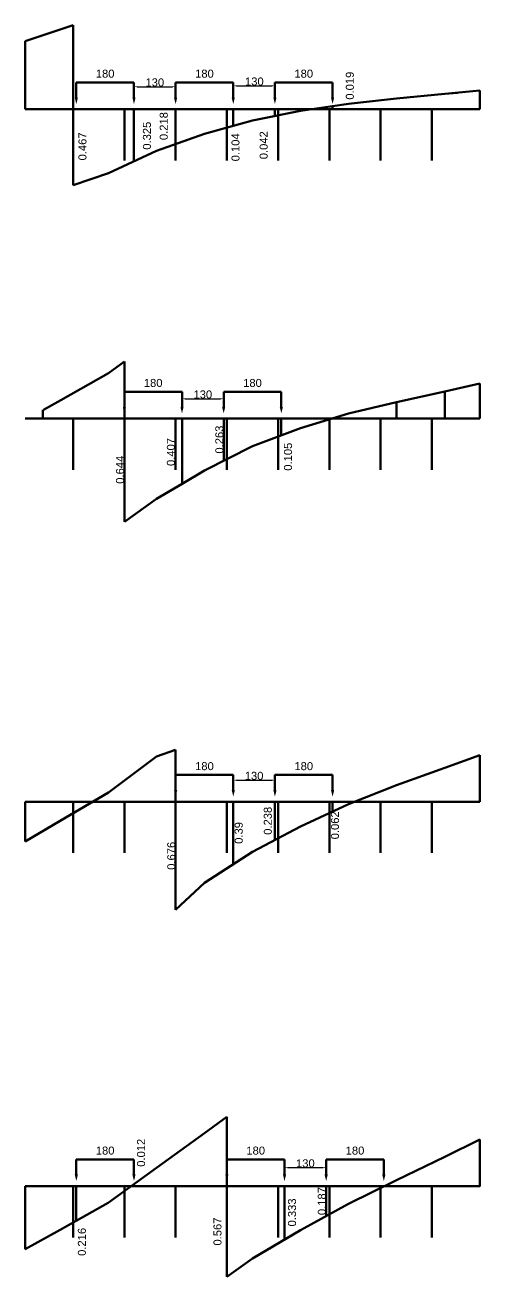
# Model space of a CAD drawing. Header units: millimetres. Extents: x -6075 to 5278, y -1947 to 2640.
# Drawn here: x -2634 to -1214, y -1947 to 1963 of the extents above; entities that cross this region are included whole.
import ezdxf

# ---------------------------------------------------------------- set-up
doc = ezdxf.new("R2010")
doc.units = ezdxf.units.MM
doc.linetypes.add('CENTERX2', pattern=[101.6, 63.5, -12.7, 12.7, -12.7])
for name, color, linetype in [('biaozhu', 7, 'Continuous'), ('图层2', 255, 'CENTERX2'), ('影响线', 7, 'Continuous')]:
    doc.layers.add(name, color=color, linetype=linetype)
doc.styles.get("Standard").update_dxf_attribs({"font": 'arial.ttf'})
doc.dimstyles.new('ISO-25', dxfattribs={"dimtxt": 25, "dimasz": 10, "dimexe": 1.25, "dimexo": 0.625, "dimtad": 1, "dimdec": 3, "dimlfac": 0.002, "dimtxsty": 'Standard', "dimcen": 2.5, "dimse1": 1, "dimse2": 1, "dimadec": 0, "dimazin": 0, "dimtfac": 1, "dimtdec": 3, "dimtmove": 0, "dimatfit": 3, "dimldrblk": 'NONE', "dimfxl": 1, "dimarcsym": 0})
doc.dimstyles.new('ISO-25-1', dxfattribs={"dimtxt": 25, "dimasz": 0, "dimexe": 2, "dimexo": 5, "dimtad": 1, "dimdec": 3, "dimlfac": 0.002, "dimdsep": 46, "dimtxsty": 'Standard', "dimblk": 'NONE', "dimcen": 2.5, "dimse1": 1, "dimse2": 1, "dimsd1": 1, "dimsd2": 1, "dimadec": 0, "dimazin": 0, "dimtfac": 1, "dimtdec": 3, "dimtmove": 0, "dimatfit": 3, "dimldrblk": 'NONE', "dimfxl": 1, "dimfxlon": 1, "dimarcsym": 0})

# ---------------------------------------------------------------- blocks, each defined once
blk = doc.blocks.new('*D109')
at = {"layer": 'Defpoints', "color": 0, "transparency": 16777216}
for p in [(-2474.2, 1783.9), (-2294.2, 1797.8), (-2294.2, 1783.9)]:
    blk.add_point(p, dxfattribs=at)
at = {"layer": 'Defpoints', "color": 0, "lineweight": 211, "transparency": 16777216, "insert": (-2384.2, 1811.1), "char_height": 25, "attachment_point": 5}
blk.add_mtext('180', dxfattribs=at)
blk = doc.blocks.new('_None')
blk = doc.blocks.new('*D106')
at = {"layer": 'Defpoints', "color": 0, "transparency": 16777216}
for p in [(-2164.2, 1783.9), (-1984.2, 1797.8), (-1984.2, 1783.9)]:
    blk.add_point(p, dxfattribs=at)
at = {"layer": 'Defpoints', "color": 0, "lineweight": 211, "transparency": 16777216, "insert": (-2074.2, 1811.1), "char_height": 25, "attachment_point": 5}
blk.add_mtext('180', dxfattribs=at)
blk = doc.blocks.new('*D107')
at = {"layer": 'Defpoints', "color": 0, "transparency": 16777216}
for p in [(-1854.2, 1783.9), (-1674.2, 1797.8), (-1674.2, 1783.9)]:
    blk.add_point(p, dxfattribs=at)
at = {"layer": 'Defpoints', "color": 0, "lineweight": 211, "transparency": 16777216, "insert": (-1764.2, 1811.1), "char_height": 25, "attachment_point": 5}
blk.add_mtext('180', dxfattribs=at)
blk = doc.blocks.new('*D110')
at = {"layer": 'Defpoints', "color": 0, "lineweight": -2, "transparency": 16777216}
blk.add_line((-2284.2, 1770.4), (-2174.2, 1770.4), dxfattribs=at)
at = {"layer": 'Defpoints', "color": 0, "transparency": 16777216}
for p in [(-2294.2, 1783.9), (-2164.2, 1783.9), (-2164.2, 1770.4)]:
    blk.add_point(p, dxfattribs=at)
for points in [[(-2284.2, 1772.1), (-2284.2, 1768.8), (-2294.2, 1770.4)], [(-2174.2, 1772.1), (-2174.2, 1768.8), (-2164.2, 1770.4)]]:
    blk.add_solid(points, dxfattribs=at)
at = {"layer": 'Defpoints', "color": 0, "lineweight": 211, "transparency": 16777216, "insert": (-2229.1, 1783.8), "char_height": 25, "attachment_point": 5}
blk.add_mtext('130', dxfattribs=at)
blk = doc.blocks.new('*D108')
at = {"layer": 'Defpoints', "color": 0, "lineweight": -2, "transparency": 16777216}
blk.add_line((-1974.2, 1773.3), (-1864.2, 1773.3), dxfattribs=at)
at = {"layer": 'Defpoints', "color": 0, "transparency": 16777216}
for p in [(-1984.2, 1783.9), (-1854.2, 1783.9), (-1854.2, 1773.3)]:
    blk.add_point(p, dxfattribs=at)
for points in [[(-1974.2, 1774.9), (-1974.2, 1771.6), (-1984.2, 1773.3)], [(-1864.2, 1774.9), (-1864.2, 1771.6), (-1854.2, 1773.3)]]:
    blk.add_solid(points, dxfattribs=at)
at = {"layer": 'Defpoints', "color": 0, "lineweight": 211, "transparency": 16777216, "insert": (-1918.4, 1786.7), "char_height": 25, "attachment_point": 5}
blk.add_mtext('130', dxfattribs=at)
blk = doc.blocks.new('*D111')
at = {"layer": 'Defpoints', "color": 0, "transparency": 16777216}
for p in [(-2144.2, 831.7), (-2324.2, 817.8), (-2144.2, 817.8)]:
    blk.add_point(p, dxfattribs=at)
at = {"layer": 'Defpoints', "color": 0, "lineweight": 211, "transparency": 16777216, "insert": (-2234.2, 845.1), "char_height": 25, "attachment_point": 5}
blk.add_mtext('180', dxfattribs=at)
blk = doc.blocks.new('*D112')
at = {"layer": 'Defpoints', "color": 0, "transparency": 16777216}
for p in [(-1834.2, 831.7), (-2014.2, 817.8), (-1834.2, 817.8)]:
    blk.add_point(p, dxfattribs=at)
at = {"layer": 'Defpoints', "color": 0, "lineweight": 211, "transparency": 16777216, "insert": (-1924.2, 845.1), "char_height": 25, "attachment_point": 5}
blk.add_mtext('180', dxfattribs=at)
blk = doc.blocks.new('*D113')
at = {"layer": 'Defpoints', "color": 0, "lineweight": -2, "transparency": 16777216}
blk.add_line((-2134.2, 795.7), (-2024.2, 795.7), dxfattribs=at)
at = {"layer": 'Defpoints', "color": 0, "transparency": 16777216}
for p in [(-2144.2, 817.8), (-2014.2, 817.8), (-2014.2, 795.7)]:
    blk.add_point(p, dxfattribs=at)
for points in [[(-2134.2, 797.4), (-2134.2, 794.1), (-2144.2, 795.7)], [(-2024.2, 797.4), (-2024.2, 794.1), (-2014.2, 795.7)]]:
    blk.add_solid(points, dxfattribs=at)
at = {"layer": 'Defpoints', "color": 0, "lineweight": 211, "transparency": 16777216, "insert": (-2079.2, 809.1), "char_height": 25, "attachment_point": 5}
blk.add_mtext('130', dxfattribs=at)
blk = doc.blocks.new('*D114')
at = {"layer": 'Defpoints', "color": 0, "transparency": 16777216}
for p in [(-2164.2, -379.2), (-1984.2, -365.4), (-1984.2, -379.2)]:
    blk.add_point(p, dxfattribs=at)
at = {"layer": 'Defpoints', "color": 0, "lineweight": 200, "transparency": 16777216, "insert": (-2074.2, -352), "char_height": 25, "attachment_point": 5}
blk.add_mtext('180', dxfattribs=at)
blk = doc.blocks.new('*D115')
at = {"layer": 'Defpoints', "color": 0, "transparency": 16777216}
for p in [(-1854.2, -379.2), (-1674.2, -365.4), (-1674.2, -379.2)]:
    blk.add_point(p, dxfattribs=at)
at = {"layer": 'Defpoints', "color": 0, "lineweight": 200, "transparency": 16777216, "insert": (-1764.2, -352), "char_height": 25, "attachment_point": 5}
blk.add_mtext('180', dxfattribs=at)
blk = doc.blocks.new('*D116')
at = {"layer": 'Defpoints', "color": 0, "lineweight": -2, "transparency": 16777216}
blk.add_line((-1974.2, -395.6), (-1864.2, -395.6), dxfattribs=at)
at = {"layer": 'Defpoints', "color": 0, "transparency": 16777216}
for p in [(-1984.2, -379.2), (-1854.2, -379.2), (-1854.2, -395.6)]:
    blk.add_point(p, dxfattribs=at)
for points in [[(-1974.2, -393.9), (-1974.2, -397.2), (-1984.2, -395.6)], [(-1864.2, -393.9), (-1864.2, -397.2), (-1854.2, -395.6)]]:
    blk.add_solid(points, dxfattribs=at)
at = {"layer": 'Defpoints', "color": 0, "lineweight": 200, "transparency": 16777216, "insert": (-1919.2, -382.2), "char_height": 25, "attachment_point": 5}
blk.add_mtext('130', dxfattribs=at)
blk = doc.blocks.new('*D117')
at = {"layer": 'Defpoints', "color": 0, "transparency": 16777216}
for p in [(-2474.2, -1580), (-2294.2, -1566.2), (-2294.2, -1580)]:
    blk.add_point(p, dxfattribs=at)
at = {"layer": 'Defpoints', "color": 0, "lineweight": 200, "transparency": 16777216, "insert": (-2384.2, -1552.8), "char_height": 25, "attachment_point": 5}
blk.add_mtext('180', dxfattribs=at)
blk = doc.blocks.new('*D118')
at = {"layer": 'Defpoints', "color": 0, "transparency": 16777216}
for p in [(-2004.2, -1580), (-1824.2, -1566.2), (-1824.2, -1580)]:
    blk.add_point(p, dxfattribs=at)
at = {"layer": 'Defpoints', "color": 0, "lineweight": 200, "transparency": 16777216, "insert": (-1914.2, -1552.8), "char_height": 25, "attachment_point": 5}
blk.add_mtext('180', dxfattribs=at)
blk = doc.blocks.new('*D119')
at = {"layer": 'Defpoints', "color": 0, "transparency": 16777216}
for p in [(-1694.2, -1580), (-1514.2, -1566.2), (-1514.2, -1580)]:
    blk.add_point(p, dxfattribs=at)
at = {"layer": 'Defpoints', "color": 0, "lineweight": 200, "transparency": 16777216, "insert": (-1604.2, -1552.8), "char_height": 25, "attachment_point": 5}
blk.add_mtext('180', dxfattribs=at)
blk = doc.blocks.new('*D120')
at = {"layer": 'Defpoints', "color": 0, "lineweight": -2, "transparency": 16777216}
blk.add_line((-1814.2, -1606), (-1704.2, -1606), dxfattribs=at)
at = {"layer": 'Defpoints', "color": 0, "transparency": 16777216}
for p in [(-1824.2, -1580), (-1694.2, -1580), (-1694.2, -1606)]:
    blk.add_point(p, dxfattribs=at)
for points in [[(-1814.2, -1604.4), (-1814.2, -1607.7), (-1824.2, -1606)], [(-1704.2, -1604.4), (-1704.2, -1607.7), (-1694.2, -1606)]]:
    blk.add_solid(points, dxfattribs=at)
at = {"layer": 'Defpoints', "color": 0, "lineweight": 200, "transparency": 16777216, "insert": (-1759.2, -1592.6), "char_height": 25, "attachment_point": 5}
blk.add_mtext('130', dxfattribs=at)
blk = doc.blocks.new('*D127')
at = {"layer": 'Defpoints', "color": 0, "transparency": 16777216}
for p in [(-2324.2, 734), (-2324.2, 411.8), (-2324.2, 411.8)]:
    blk.add_point(p, dxfattribs=at)
at = {"layer": '影响线', "color": 0, "lineweight": 211, "transparency": 16777216, "insert": (-2337.6, 574), "char_height": 25, "attachment_point": 5, "rotation": 90}
blk.add_mtext('0.644', dxfattribs=at)
blk = doc.blocks.new('*D128')
at = {"layer": 'Defpoints', "color": 0, "transparency": 16777216}
for p in [(-2144.2, 734), (-2144.2, 530.5), (-2144.2, 530.5)]:
    blk.add_point(p, dxfattribs=at)
at = {"layer": '影响线', "color": 0, "lineweight": 211, "transparency": 16777216, "insert": (-2178.8, 629.5), "char_height": 25, "attachment_point": 5, "rotation": 90}
blk.add_mtext('0.407', dxfattribs=at)
blk = doc.blocks.new('*D129')
at = {"layer": 'Defpoints', "color": 0, "transparency": 16777216}
for p in [(-2014.2, 734), (-2014.2, 602.4), (-2014.2, 602.4)]:
    blk.add_point(p, dxfattribs=at)
at = {"layer": '影响线', "color": 0, "lineweight": 211, "transparency": 16777216, "insert": (-2027.6, 668.2), "char_height": 25, "attachment_point": 5, "rotation": 90}
blk.add_mtext('0.263', dxfattribs=at)
blk = doc.blocks.new('*D130')
at = {"layer": 'Defpoints', "color": 0, "transparency": 16777216}
for p in [(-1834.2, 734), (-1834.2, 681.7), (-1834.2, 681.7)]:
    blk.add_point(p, dxfattribs=at)
at = {"layer": '影响线', "color": 0, "lineweight": 211, "transparency": 16777216, "insert": (-1813.3, 614.8), "char_height": 25, "attachment_point": 5, "rotation": 90}
blk.add_mtext('0.105', dxfattribs=at)
blk = doc.blocks.new('*D131')
at = {"layer": 'Defpoints', "color": 0, "transparency": 16777216}
for p in [(-2474.2, 1700.1), (-2474.2, 1466.5), (-2474.2, 1466.5)]:
    blk.add_point(p, dxfattribs=at)
at = {"layer": '影响线', "color": 0, "lineweight": 211, "transparency": 16777216, "insert": (-2454.9, 1584), "char_height": 25, "attachment_point": 5, "rotation": 90}
blk.add_mtext('0.467', dxfattribs=at)
blk = doc.blocks.new('*D132')
at = {"layer": 'Defpoints', "color": 0, "transparency": 16777216}
for p in [(-2294.2, 1700.1), (-2294.2, 1537.5), (-2240.2, 1537.5)]:
    blk.add_point(p, dxfattribs=at)
at = {"layer": '影响线', "color": 0, "lineweight": 211, "transparency": 16777216, "insert": (-2253.6, 1617.5), "char_height": 25, "attachment_point": 5, "rotation": 90}
blk.add_mtext('0.325', dxfattribs=at)
blk = doc.blocks.new('*D133')
at = {"layer": 'Defpoints', "color": 0, "transparency": 16777216}
for p in [(-2164.2, 1700.1), (-2187.7, 1591.3), (-2164.2, 1591.3)]:
    blk.add_point(p, dxfattribs=at)
at = {"layer": '影响线', "color": 0, "lineweight": 211, "transparency": 16777216, "insert": (-2201.1, 1647.5), "char_height": 25, "attachment_point": 5, "rotation": 90}
blk.add_mtext('0.218', dxfattribs=at)
blk = doc.blocks.new('*D134')
at = {"layer": 'Defpoints', "color": 0, "transparency": 16777216}
for p in [(-1984.2, 1700.1), (-1984.2, 1648.3), (-1963.7, 1648.3)]:
    blk.add_point(p, dxfattribs=at)
at = {"layer": '影响线', "color": 0, "lineweight": 211, "transparency": 16777216, "insert": (-1977.1, 1581.2), "char_height": 25, "attachment_point": 5, "rotation": 90}
blk.add_mtext('0.104', dxfattribs=at)
blk = doc.blocks.new('*D135')
at = {"layer": 'Defpoints', "color": 0, "transparency": 16777216}
for p in [(-1854.2, 1700.1), (-1875.8, 1679.2), (-1854.2, 1679.2)]:
    blk.add_point(p, dxfattribs=at)
at = {"layer": '影响线', "color": 0, "lineweight": 211, "transparency": 16777216, "insert": (-1889.2, 1587.7), "char_height": 25, "attachment_point": 5, "rotation": 90}
blk.add_mtext('0.042', dxfattribs=at)
blk = doc.blocks.new('*D136')
at = {"layer": 'Defpoints', "color": 0, "transparency": 16777216}
for p in [(-1674.2, 1709.8), (-1674.2, 1709.8), (-1674.2, 1700.1)]:
    blk.add_point(p, dxfattribs=at)
at = {"layer": '影响线', "color": 0, "lineweight": 211, "transparency": 16777216, "insert": (-1620.3, 1773.8), "char_height": 25, "attachment_point": 5, "rotation": 90}
blk.add_mtext('0.019', dxfattribs=at)
blk = doc.blocks.new('*D154')
at = {"layer": 'Defpoints', "color": 0, "transparency": 16777216}
for p in [(-2164.2, -463), (-2164.2, -800.8), (-2164.2, -800.8)]:
    blk.add_point(p, dxfattribs=at)
at = {"layer": '影响线', "color": 0, "lineweight": 200, "transparency": 16777216, "insert": (-2177.6, -631.9), "char_height": 25, "attachment_point": 5, "rotation": 90}
blk.add_mtext('0.676', dxfattribs=at)
blk = doc.blocks.new('*D155')
at = {"layer": 'Defpoints', "color": 0, "transparency": 16777216}
for p in [(-1984.2, -463), (-1984.2, -657.8), (-1953.7, -657.8)]:
    blk.add_point(p, dxfattribs=at)
at = {"layer": '影响线', "color": 0, "lineweight": 200, "transparency": 16777216, "insert": (-1967.1, -560.4), "char_height": 25, "attachment_point": 5, "rotation": 90}
blk.add_mtext('0.39', dxfattribs=at)
blk = doc.blocks.new('*D156')
at = {"layer": 'Defpoints', "color": 0, "transparency": 16777216}
for p in [(-1854.2, -463), (-1862.9, -582.1), (-1854.2, -582.1)]:
    blk.add_point(p, dxfattribs=at)
at = {"layer": '影响线', "color": 0, "lineweight": 200, "transparency": 16777216, "insert": (-1876.3, -522.5), "char_height": 25, "attachment_point": 5, "rotation": 90}
blk.add_mtext('0.238', dxfattribs=at)
blk = doc.blocks.new('*D157')
at = {"layer": 'Defpoints', "color": 0, "transparency": 16777216}
for p in [(-1674.2, -463), (-1674.2, -493.9), (-1653.2, -493.9)]:
    blk.add_point(p, dxfattribs=at)
at = {"layer": '影响线', "color": 0, "lineweight": 200, "transparency": 16777216, "insert": (-1666.6, -536.6), "char_height": 25, "attachment_point": 5, "rotation": 90}
blk.add_mtext('0.062', dxfattribs=at)
blk = doc.blocks.new('*D166')
at = {"layer": 'Defpoints', "color": 0, "transparency": 16777216}
for p in [(-2004.2, -1663.8), (-2020, -1947.4), (-2004.2, -1947.4)]:
    blk.add_point(p, dxfattribs=at)
at = {"layer": '影响线', "color": 0, "lineweight": 200, "transparency": 16777216, "insert": (-2033.4, -1805.6), "char_height": 25, "attachment_point": 5, "rotation": 90}
blk.add_mtext('0.567', dxfattribs=at)
blk = doc.blocks.new('*D167')
at = {"layer": 'Defpoints', "color": 0, "transparency": 16777216}
for p in [(-1824.2, -1663.8), (-1824.2, -1830.4), (-1787.3, -1830.4)]:
    blk.add_point(p, dxfattribs=at)
at = {"layer": '影响线', "color": 0, "lineweight": 200, "transparency": 16777216, "insert": (-1800.7, -1745.9), "char_height": 25, "attachment_point": 5, "rotation": 90}
blk.add_mtext('0.333', dxfattribs=at)
blk = doc.blocks.new('*D168')
at = {"layer": 'Defpoints', "color": 0, "transparency": 16777216}
for p in [(-1694.2, -1663.8), (-1694.2, -1757.1), (-1694.2, -1757.1)]:
    blk.add_point(p, dxfattribs=at)
at = {"layer": '影响线', "color": 0, "lineweight": 200, "transparency": 16777216, "insert": (-1707.6, -1710.5), "char_height": 25, "attachment_point": 5, "rotation": 90}
blk.add_mtext('0.187', dxfattribs=at)
blk = doc.blocks.new('*D169')
at = {"layer": 'Defpoints', "color": 0, "transparency": 16777216}
for p in [(-2474.2, -1663.8), (-2474.2, -1771.8), (-2443.3, -1771.8)]:
    blk.add_point(p, dxfattribs=at)
at = {"layer": '影响线', "color": 0, "lineweight": 200, "transparency": 16777216, "insert": (-2456.7, -1837.8), "char_height": 25, "attachment_point": 5, "rotation": 90}
blk.add_mtext('0.216', dxfattribs=at)
blk = doc.blocks.new('*D170')
at = {"layer": 'Defpoints', "color": 0, "transparency": 16777216}
for p in [(-2294.2, -1657.6), (-2294.2, -1663.8), (-2258.6, -1663.8)]:
    blk.add_point(p, dxfattribs=at)
at = {"layer": '影响线', "color": 0, "lineweight": 200, "transparency": 16777216, "insert": (-2271.9, -1559.5), "char_height": 25, "attachment_point": 5, "rotation": 90}
blk.add_mtext('0.012', dxfattribs=at)

msp = doc.modelspace()

# ---------------------------------------------------------------- linework, layer by layer
at = {"layer": 'biaozhu', "lineweight": 211}
for p, q in [((-2484.1754, 1700.1289), (-2564.1754, 1700.1289)), ((-2484.1754, 1700.1289), (-2404.1754, 1700.1289)), ((-2484.1754, 1700.1289), (-2484.1754, 1463.1689)), ((-2164.1754, 1700.1289), (-2164.1754, 1540.1289)), ((-2174.1754, 734.0363), (-2254.1754, 734.0363)), ((-2254.1754, 734.0363), (-2094.1754, 734.0363))]:
    msp.add_line(p, q, dxfattribs=at)
at = {"layer": 'biaozhu', "lineweight": 200}
for p, q in [((-2324.1754, -463.0016), (-2164.1754, -463.0016)), ((-2164.1754, -463.0016), (-2244.1754, -463.0016)), ((-2244.1754, -463.0016), (-2084.1754, -463.0016)), ((-2004.1754, -1663.8298), (-2084.1754, -1663.8298)), ((-2084.1754, -1663.8298), (-1924.1754, -1663.8298))]:
    msp.add_line(p, q, dxfattribs=at)
at = {"layer": 'Defpoints', "lineweight": 211}
for p, q in [((-2474.1754, 1736.6472), (-2474.1754, 1783.9216)), ((-2474.1754, 1783.9216), (-2294.1754, 1783.9216)), ((-2294.1754, 1783.9216), (-2294.1754, 1736.6472)), ((-2164.1754, 1736.6472), (-2164.1754, 1783.9216)), ((-2164.1754, 1783.9216), (-1984.1754, 1783.9216)), ((-1984.1754, 1783.9216), (-1984.1754, 1736.6472)), ((-1854.1754, 1736.6472), (-1854.1754, 1783.9216)), ((-1854.1754, 1783.9216), (-1674.1754, 1783.9216)), ((-1674.1754, 1783.9216), (-1674.1754, 1736.6472)), ((-1214.1754, 1758.4623), (-1214.1754, 1700.1289)), ((-2564.1754, 1700.1289), (-2634.1754, 1700.1289)), ((-2634.1754, 1700.1289), (-1214.1754, 1700.1289)), ((-2524.1754, 1700.1289), (-2579.1754, 1700.1289)), ((-2484.1754, 1700.1289), (-2484.1754, 1540.1289)), ((-2324.1754, 1700.1289), (-2324.1754, 1540.1289)), ((-2004.1754, 1700.1289), (-2004.1754, 1540.1289)), ((-1844.1754, 1700.1289), (-1844.1754, 1540.1289)), ((-1684.1754, 1700.1289), (-1684.1754, 1540.1289)), ((-1524.1754, 1700.1289), (-1524.1754, 1540.1289)), ((-1364.1754, 1700.1289), (-1364.1754, 1540.1289)), ((-1364.1754, 1700.1289), (-1364.1754, 1540.1289)), ((-1364.1754, 1700.1289), (-1309.1754, 1700.1289)), ((-1324.1754, 1700.1289), (-1269.1754, 1700.1289)), ((-1284.1754, 1700.1289), (-1214.1754, 1700.1289)), ((-1214.1754, 843.623), (-1214.1754, 785.2897)), ((-2324.1754, 770.5546), (-2324.1754, 817.829)), ((-2324.1754, 817.829), (-2144.1754, 817.829)), ((-2144.1754, 817.829), (-2144.1754, 770.5546)), ((-2014.1754, 770.5546), (-2014.1754, 817.829)), ((-2014.1754, 817.829), (-1834.1754, 817.829)), ((-1834.1754, 817.829), (-1834.1754, 770.5546)), ((-1214.1754, 785.2897), (-1214.1754, 734.0363)), ((-1214.1754, 734.0363), (-2634.1754, 734.0363)), ((-2484.1754, 734.0363), (-2484.1754, 574.0363)), ((-2324.1754, 734.0363), (-2324.1754, 574.0363)), ((-2164.1754, 734.0363), (-2164.1754, 574.0363)), ((-2004.1754, 734.0363), (-2004.1754, 574.0363)), ((-1844.1754, 734.0363), (-1844.1754, 574.0363)), ((-1684.1754, 734.0363), (-1684.1754, 574.0363)), ((-1524.1754, 734.0363), (-1524.1754, 574.0363)), ((-1364.1754, 734.0363), (-1364.1754, 574.0363))]:
    msp.add_line(p, q, dxfattribs=at)
at = {"layer": 'Defpoints', "lineweight": 200}
for p, q in [((-1214.1754, -317.5816), (-1214.1754, -375.9149)), ((-2164.1754, -426.4833), (-2164.1754, -379.2089)), ((-2164.1754, -379.2089), (-1984.1754, -379.2089)), ((-1984.1754, -379.2089), (-1984.1754, -426.4833)), ((-1854.1754, -426.4833), (-1854.1754, -379.2089)), ((-1854.1754, -379.2089), (-1674.1754, -379.2089)), ((-1674.1754, -379.2089), (-1674.1754, -426.4833)), ((-1214.1754, -375.9149), (-1214.1754, -427.1683)), ((-1214.1754, -427.1683), (-1214.1754, -463.0016)), ((-2564.1754, -463.0016), (-2634.1754, -463.0016)), ((-2524.1754, -463.0016), (-2564.1754, -463.0016)), ((-2524.1754, -463.0016), (-1324.1754, -463.0016)), ((-2484.1754, -463.0016), (-2484.1754, -623.0016)), ((-2324.1754, -463.0016), (-2324.1754, -623.0016)), ((-2164.1754, -463.0016), (-2164.1754, -623.0016)), ((-2004.1754, -463.0016), (-2004.1754, -623.0016)), ((-1844.1754, -463.0016), (-1844.1754, -623.0016)), ((-1684.1754, -463.0016), (-1684.1754, -623.0016)), ((-1524.1754, -463.0016), (-1524.1754, -623.0016)), ((-1364.1754, -463.0016), (-1364.1754, -623.0016)), ((-1324.1754, -463.0016), (-1284.1754, -463.0016)), ((-1284.1754, -463.0016), (-1214.1754, -463.0016)), ((-2474.1754, -1627.3116), (-2474.1754, -1580.0371)), ((-2474.1754, -1580.0371), (-2294.1754, -1580.0371)), ((-2294.1754, -1580.0371), (-2294.1754, -1627.3116)), ((-2004.1754, -1627.3116), (-2004.1754, -1580.0371)), ((-2004.1754, -1580.0371), (-1824.1754, -1580.0371)), ((-1824.1754, -1580.0371), (-1824.1754, -1627.3116)), ((-1694.1754, -1627.3116), (-1694.1754, -1580.0371)), ((-1694.1754, -1580.0371), (-1514.1754, -1580.0371)), ((-1514.1754, -1580.0371), (-1514.1754, -1627.3116)), ((-2634.1754, -1663.8298), (-1284.1754, -1663.8298)), ((-2484.1754, -1663.8298), (-2484.1754, -1823.8298)), ((-2324.1754, -1663.8298), (-2324.1754, -1823.8298)), ((-2164.1754, -1663.8298), (-2164.1754, -1823.8298)), ((-2004.1754, -1663.8298), (-2004.1754, -1823.8298)), ((-1844.1754, -1663.8298), (-1844.1754, -1823.8298)), ((-1684.1754, -1663.8298), (-1684.1754, -1823.8298)), ((-1524.1754, -1663.8298), (-1524.1754, -1823.8298)), ((-1364.1754, -1663.8298), (-1364.1754, -1823.8298)), ((-1284.1754, -1663.8298), (-1214.1754, -1663.8298)), ((-1214.1754, -1663.8298), (-1214.1754, -1663.8298)), ((-1214.1754, -1663.8298), (-1214.1754, -1664.4098))]:
    msp.add_line(p, q, dxfattribs=at)
at = {"layer": 'Defpoints', "lineweight": 211}
for points in [[(-2474.1754, 1736.6472, 10, 0, 0), (-2474.1754, 1716.0907, 0, 0, 0)], [(-2294.1754, 1736.6472, 10, 0, 0), (-2294.1754, 1716.0907, 0, 0, 0)], [(-2164.1754, 1736.6472, 10, 0, 0), (-2164.1754, 1716.0907, 0, 0, 0)], [(-1984.1754, 1736.6472, 10, 0, 0), (-1984.1754, 1716.0907, 0, 0, 0)], [(-1854.1754, 1736.6472, 10, 0, 0), (-1854.1754, 1716.0907, 0, 0, 0)], [(-1674.1754, 1736.6472, 10, 0, 0), (-1674.1754, 1716.0907, 0, 0, 0)], [(-2324.1754, 770.5546, 10, 0, 0), (-2324.1754, 749.9981, 0, 0, 0)], [(-2144.1754, 770.5546, 10, 0, 0), (-2144.1754, 749.9981, 0, 0, 0)], [(-2014.1754, 770.5546, 10, 0, 0), (-2014.1754, 749.9981, 0, 0, 0)], [(-1834.1754, 770.5546, 10, 0, 0), (-1834.1754, 749.9981, 0, 0, 0)]]:
    msp.add_lwpolyline(points, format="xyseb", dxfattribs=at)
at = {"layer": 'Defpoints', "lineweight": 200}
for points in [[(-2164.1754, -426.4833, 10, 0, 0), (-2164.1754, -447.0398, 0, 0, 0)], [(-1984.1754, -426.4833, 10, 0, 0), (-1984.1754, -447.0398, 0, 0, 0)], [(-1854.1754, -426.4833, 10, 0, 0), (-1854.1754, -447.0398, 0, 0, 0)], [(-1674.1754, -426.4833, 10, 0, 0), (-1674.1754, -447.0398, 0, 0, 0)], [(-2474.1754, -1627.3116, 10, 0, 0), (-2474.1754, -1647.8681, 0, 0, 0)], [(-2294.1754, -1627.3116, 10, 0, 0), (-2294.1754, -1647.8681, 0, 0, 0)], [(-2004.1754, -1627.3116, 10, 0, 0), (-2004.1754, -1647.8681, 0, 0, 0)], [(-1824.1754, -1627.3116, 10, 0, 0), (-1824.1754, -1647.8681, 0, 0, 0)], [(-1694.1754, -1627.3116, 10, 0, 0), (-1694.1754, -1647.8681, 0, 0, 0)], [(-1514.1754, -1627.3116, 10, 0, 0), (-1514.1754, -1647.8681, 0, 0, 0)]]:
    msp.add_lwpolyline(points, format="xyseb", dxfattribs=at)
at = {"layer": '图层2', "lineweight": 200}
msp.add_line((-2564.1754, -1663.8298), (-2564.1754, -1663.8298), dxfattribs=at)
at = {"layer": '影响线', "lineweight": 211}
for p, q in [((-2484.1754, 1963.1689), (-2634.1754, 1912.7689)), ((-2484.1754, 1963.1689), (-2484.1754, 1700.1289)), ((-2634.1754, 1912.7689), (-2634.1754, 1700.1289)), ((-1624.1754, 1716.9289), (-1474.1754, 1733.3289)), ((-1474.1754, 1733.3289), (-1324.1754, 1747.8289)), ((-1324.1754, 1747.8289), (-1214.1754, 1758.4623)), ((-1324.1754, 1747.8289), (-1284.1754, 1751.6956)), ((-2484.1754, 1700.1289), (-2484.1754, 1463.1689)), ((-2294.1754, 1685.5713), (-2294.1754, 1700.1289)), ((-2294.1754, 1700.1289), (-2294.1754, 1537.4623)), ((-1984.1754, 1700.1289), (-1984.1754, 1648.2689)), ((-1924.1754, 1665.0289), (-1774.1754, 1695.4289)), ((-1854.1754, 1700.1289), (-1854.1754, 1679.2156)), ((-1774.1754, 1695.4289), (-1624.1754, 1716.9289)), ((-1674.1754, 1709.7623), (-1674.1754, 1700.1289)), ((-2074.1754, 1623.1289), (-1924.1754, 1665.0289)), ((-2224.1754, 1570.1289), (-2074.1754, 1623.1289)), ((-2374.1754, 1500.1289), (-2224.1754, 1570.1289)), ((-2374.1754, 1500.1289), (-2484.1754, 1463.1689)), ((-2324.1754, 911.803), (-2374.1754, 876.2363)), ((-2324.1754, 411.803), (-2324.1754, 911.803)), ((-2374.1754, 876.2363), (-2522.9874, 791.5363)), ((-1324.1754, 818.8363), (-1214.1754, 843.623)), ((-2522.9874, 791.5363), (-2577.0065, 760.79)), ((-1624.1754, 750.2363), (-1474.1754, 785.0363)), ((-1474.1754, 785.0363), (-1324.1754, 818.8363)), ((-1474.1754, 785.0363), (-1474.1754, 733.7363)), ((-1324.1754, 818.8363), (-1324.1754, 734.0363)), ((-2579.1754, 734.0363), (-2579.1754, 760.79)), ((-1774.1754, 704.3363), (-1624.1754, 750.2363)), ((-2144.1754, 734.0363), (-2144.1754, 530.4563)), ((-2144.1754, 734.0363), (-2144.1754, 530.4563)), ((-2014.1754, 734.0363), (-2014.1754, 602.3563)), ((-1924.1754, 647.8363), (-1774.1754, 704.3363)), ((-1834.1754, 734.0363), (-1834.1754, 681.7363)), ((-1474.1754, 734.0363), (-1474.1754, 733.4363)), ((-2074.1754, 572.0363), (-1924.1754, 647.8363)), ((-2324.1754, 411.803), (-2324.1754, 588.4697)), ((-2144.1754, 530.4563), (-2074.1754, 572.0363)), ((-2224.1754, 482.9363), (-2144.1754, 530.4563)), ((-2324.1754, 411.803), (-2224.1754, 482.9363))]:
    msp.add_line(p, q, dxfattribs=at)
at = {"layer": '影响线', "lineweight": 200}
for p, q in [((-2224.1754, -321.9016), (-2164.1754, -300.7816)), ((-2164.1754, -800.7816), (-2164.1754, -300.7816)), ((-2324.1754, -396.8349), (-2224.1754, -321.9016)), ((-1324.1754, -357.4016), (-1214.1754, -317.5816)), ((-1324.1754, -357.4016), (-1214.1754, -317.5816)), ((-1474.1754, -411.7016), (-1324.1754, -357.4016)), ((-2374.1754, -434.3016), (-2324.1754, -396.8349)), ((-1624.1754, -470.9016), (-1474.1754, -411.7016)), ((-2634.1754, -463.0016), (-2634.1754, -587.3549)), ((-2524.1754, -522.6016), (-2374.1754, -434.3016)), ((-1984.1754, -657.8416), (-1984.1754, -463.0016)), ((-1854.1754, -582.0883), (-1854.1754, -463.0016)), ((-1674.1754, -493.9016), (-1674.1754, -463.0016)), ((-1474.1754, -463.0016), (-1474.1754, -462.7016)), ((-1774.1754, -539.9016), (-1624.1754, -470.9016)), ((-1774.1754, -539.9016), (-1624.1754, -470.9016)), ((-2634.1754, -587.3549), (-2524.1754, -522.6016)), ((-1924.1754, -619.0016), (-1774.1754, -539.9016)), ((-1924.1754, -619.0016), (-1774.1754, -539.9016)), ((-2074.1754, -716.1016), (-1924.1754, -619.0016)), ((-2074.1754, -716.1016), (-1924.1754, -619.0016)), ((-2164.1754, -800.7816), (-2074.1754, -716.1016)), ((-2074.4199, -1498.1298), (-2004.1754, -1447.4023)), ((-2004.1754, -1947.4023), (-2004.1754, -1447.4023)), ((-2223.5932, -1606.3298), (-2074.4199, -1498.1298)), ((-1324.1754, -1572.2298), (-1214.1754, -1518.4098)), ((-1214.1754, -1518.4098), (-1214.1754, -1663.8298)), ((-1474.1754, -1644.8298), (-1324.1754, -1572.2298)), ((-2375.0279, -1716.3298), (-2223.5932, -1606.3298)), ((-2634.1754, -1861.0632), (-2634.1754, -1663.8298)), ((-2474.1754, -1771.8374), (-2474.1754, -1663.8298)), ((-2294.1754, -1663.8298), (-2294.1754, -1657.5997)), ((-2004.1754, -1947.4023), (-2004.1754, -1663.8298)), ((-1824.1754, -1663.8298), (-1824.1754, -1830.4298)), ((-1694.1754, -1757.0965), (-1694.1754, -1663.8298)), ((-1624.1754, -1718.8298), (-1474.1754, -1644.8298)), ((-1514.1754, -1664.5632), (-1514.1754, -1663.8298)), ((-2524.1754, -1799.8298), (-2375.0279, -1716.3298)), ((-1774.1754, -1800.8298), (-1624.1754, -1718.8298)), ((-2634.1754, -1861.0632), (-2524.1754, -1799.8298)), ((-1924.1754, -1889.6298), (-1774.1754, -1800.8298)), ((-2004.1754, -1947.4023), (-1924.1754, -1889.6298))]:
    msp.add_line(p, q, dxfattribs=at)

# ---------------------------------------------------------------- dimensions: what is measured, and where the dimension line sits
at = {"layer": 'Defpoints', "lineweight": 211}
for base, p1, p2, picture, middle in [((-2294.1754, 1797.7574), (-2474.1754, 1783.9216), (-2294.1754, 1783.9216), '*D109', (-2384.1754, 1811.1468)), ((-1984.1754, 1797.7574), (-2164.1754, 1783.9216), (-1984.1754, 1783.9216), '*D106', (-2074.1754, 1811.1468)), ((-1674.1754, 1797.7574), (-1854.1754, 1783.9216), (-1674.1754, 1783.9216), '*D107', (-1764.1754, 1811.1468)), ((-2144.1754, 831.6648), (-2324.1754, 817.829), (-2144.1754, 817.829), '*D111', (-2234.1754, 845.0541)), ((-1834.1754, 831.6648), (-2014.1754, 817.829), (-1834.1754, 817.829), '*D112', (-1924.1754, 845.0541))]:
    dim = msp.add_linear_dim(base=base, p1=p1, p2=p2, text='180', dimstyle='ISO-25-1', dxfattribs=at)
    dim.commit()
    dim.dimension.update_dxf_attribs({"geometry": picture, "text_midpoint": middle})
for base, p1, p2, picture, middle in [((-2164.1754, 1770.4473), (-2294.1754, 1783.9216), (-2164.1754, 1783.9216), '*D110', (-2229.0588, 1770.4473)), ((-1854.1754, 1773.2697), (-1984.1754, 1783.9216), (-1854.1754, 1783.9216), '*D108', (-1918.3999, 1773.2697)), ((-2014.1754, 795.7465), (-2144.1754, 817.829), (-2014.1754, 817.829), '*D113', (-2079.1754, 795.7465))]:
    dim = msp.add_linear_dim(base=base, p1=p1, p2=p2, text='130', dimstyle='ISO-25', dxfattribs=at)
    dim.commit()
    dim.dimension.update_dxf_attribs({"geometry": picture, "text_midpoint": middle, "dimtype": 160})
at = {"layer": 'Defpoints', "lineweight": 200}
for base, p1, p2, picture, middle in [((-1984.1754, -365.3731), (-2164.1754, -379.2089), (-1984.1754, -379.2089), '*D114', (-2074.1754, -351.9838)), ((-1674.1754, -365.3731), (-1854.1754, -379.2089), (-1674.1754, -379.2089), '*D115', (-1764.1754, -351.9838)), ((-2294.1754, -1566.2013), (-2474.1754, -1580.0371), (-2294.1754, -1580.0371), '*D117', (-2384.1754, -1552.812)), ((-1824.1754, -1566.2013), (-2004.1754, -1580.0371), (-1824.1754, -1580.0371), '*D118', (-1914.1754, -1552.812)), ((-1514.1754, -1566.2013), (-1694.1754, -1580.0371), (-1514.1754, -1580.0371), '*D119', (-1604.1754, -1552.812))]:
    dim = msp.add_linear_dim(base=base, p1=p1, p2=p2, text='180', dimstyle='ISO-25-1', dxfattribs=at)
    dim.commit()
    dim.dimension.update_dxf_attribs({"geometry": picture, "text_midpoint": middle})
for base, p1, p2, picture, middle in [((-1854.1754, -395.5781), (-1984.1754, -379.2089), (-1854.1754, -379.2089), '*D116', (-1919.1754, -395.5781)), ((-1694.1754, -1606.0315), (-1824.1754, -1580.0371), (-1694.1754, -1580.0371), '*D120', (-1759.1754, -1606.0315))]:
    dim = msp.add_linear_dim(base=base, p1=p1, p2=p2, text='130', dimstyle='ISO-25', dxfattribs=at)
    dim.commit()
    dim.dimension.update_dxf_attribs({"geometry": picture, "text_midpoint": middle, "dimtype": 160})
at = {"layer": '影响线', "lineweight": 211}
for base, p1, p2, picture, middle in [((-1674.1754, 1709.7623), (-1674.1754, 1700.1289), (-1674.1754, 1709.7623), '*D136', (-1620.3036, 1773.848)), ((-2474.1754, 1466.5289), (-2474.1754, 1700.1289), (-2474.1754, 1466.5289), '*D131', (-2454.9017, 1584.0389)), ((-2144.1754, 530.4563), (-2144.1754, 734.0363), (-2144.1754, 530.4563), '*D128', (-2178.7659, 629.536)), ((-1834.1754, 681.7363), (-1834.1754, 734.0363), (-1834.1754, 681.7363), '*D130', (-1813.2757, 614.7915))]:
    dim = msp.add_linear_dim(base=base, p1=p1, p2=p2, angle=90, dimstyle='ISO-25-1', override={"dimtmove": 2}, dxfattribs=at)
    dim.commit()
    dim.dimension.update_dxf_attribs({"geometry": picture, "text_midpoint": middle, "dimtype": 160})
for base, p1, p2, picture, middle in [((-2240.1724, 1537.4623), (-2294.1754, 1700.1289), (-2294.1754, 1537.4623), '*D132', (-2240.1724, 1617.5124)), ((-2187.7447, 1591.3289), (-2164.1754, 1700.1289), (-2164.1754, 1591.3289), '*D133', (-2187.7447, 1647.4836)), ((-1963.6864, 1648.2689), (-1984.1754, 1700.1289), (-1984.1754, 1648.2689), '*D134', (-1963.6864, 1581.1523)), ((-1875.8288, 1679.2156), (-1854.1754, 1700.1289), (-1854.1754, 1679.2156), '*D135', (-1875.8288, 1587.747)), ((-2324.1754, 411.803), (-2324.1754, 734.0363), (-2324.1754, 411.803), '*D127', (-2324.1754, 574.0363))]:
    dim = msp.add_linear_dim(base=base, p1=p1, p2=p2, angle=90, dimstyle='ISO-25-1', dxfattribs=at)
    dim.commit()
    dim.dimension.update_dxf_attribs({"geometry": picture, "text_midpoint": middle, "dimtype": 160})
dim = msp.add_linear_dim(base=(-2014.1754, 602.3563), p1=(-2014.1754, 734.0363), p2=(-2014.1754, 602.3563), angle=90, dimstyle='ISO-25-1', dxfattribs=at)
dim.commit()
dim.dimension.update_dxf_attribs({"geometry": '*D129', "text_midpoint": (-2027.5733, 668.1963)})
at = {"layer": '影响线', "lineweight": 200}
for base, p1, p2, picture, middle in [((-2164.1754, -800.7816), (-2164.1754, -463.0016), (-2164.1754, -800.7816), '*D154', (-2177.5648, -631.8916)), ((-1953.6938, -657.8416), (-1984.1754, -463.0016), (-1984.1754, -657.8416), '*D155', (-1967.0916, -560.4216)), ((-1862.911, -582.0883), (-1854.1754, -463.0016), (-1854.1754, -582.0883), '*D156', (-1876.3089, -522.5449)), ((-2019.9952, -1947.4023), (-2004.1754, -1663.8298), (-2004.1754, -1947.4023), '*D166', (-2033.3845, -1805.6161)), ((-1694.1754, -1757.0965), (-1694.1754, -1663.8298), (-1694.1754, -1757.0965), '*D168', (-1707.5648, -1710.4632))]:
    dim = msp.add_linear_dim(base=base, p1=p1, p2=p2, angle=90, dimstyle='ISO-25-1', dxfattribs=at)
    dim.commit()
    dim.dimension.update_dxf_attribs({"geometry": picture, "text_midpoint": middle})
for base, p1, p2, picture, middle in [((-1653.1711, -493.9016), (-1674.1754, -463.0016), (-1674.1754, -493.9016), '*D157', (-1653.1711, -536.5798)), ((-2258.5556, -1663.8298), (-2294.1754, -1657.5997), (-2294.1754, -1663.8298), '*D170', (-2258.5556, -1559.4947)), ((-2443.3295, -1771.8374), (-2474.1754, -1663.8298), (-2474.1754, -1771.8374), '*D169', (-2443.3295, -1837.7824)), ((-1787.3439, -1830.4298), (-1824.1754, -1663.8298), (-1824.1754, -1830.4298), '*D167', (-1787.3439, -1745.8737))]:
    dim = msp.add_linear_dim(base=base, p1=p1, p2=p2, angle=90, dimstyle='ISO-25-1', dxfattribs=at)
    dim.commit()
    dim.dimension.update_dxf_attribs({"geometry": picture, "text_midpoint": middle, "dimtype": 160})

doc.saveas('drawing.dxf')
